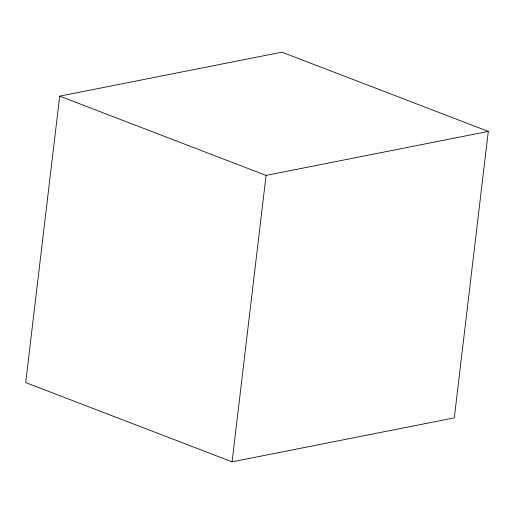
<?xml version="1.0" encoding="UTF-8"?>
<svg xmlns="http://www.w3.org/2000/svg" width="514" height="514" viewBox="0 0 514 514"><rect width="100%" height="100%" fill="white"/><g stroke="black" fill="none" stroke-linecap="round" stroke-linejoin="round"><path stroke-width="0.77" d="M59.695 96.15L25.7 382.589L232.084 461.842L454.305 417.85L488.3 131.411L281.916 52.158L59.695 96.15L266.079 175.402L488.3 131.411M232.084 461.842L266.079 175.402"/></g></svg>
